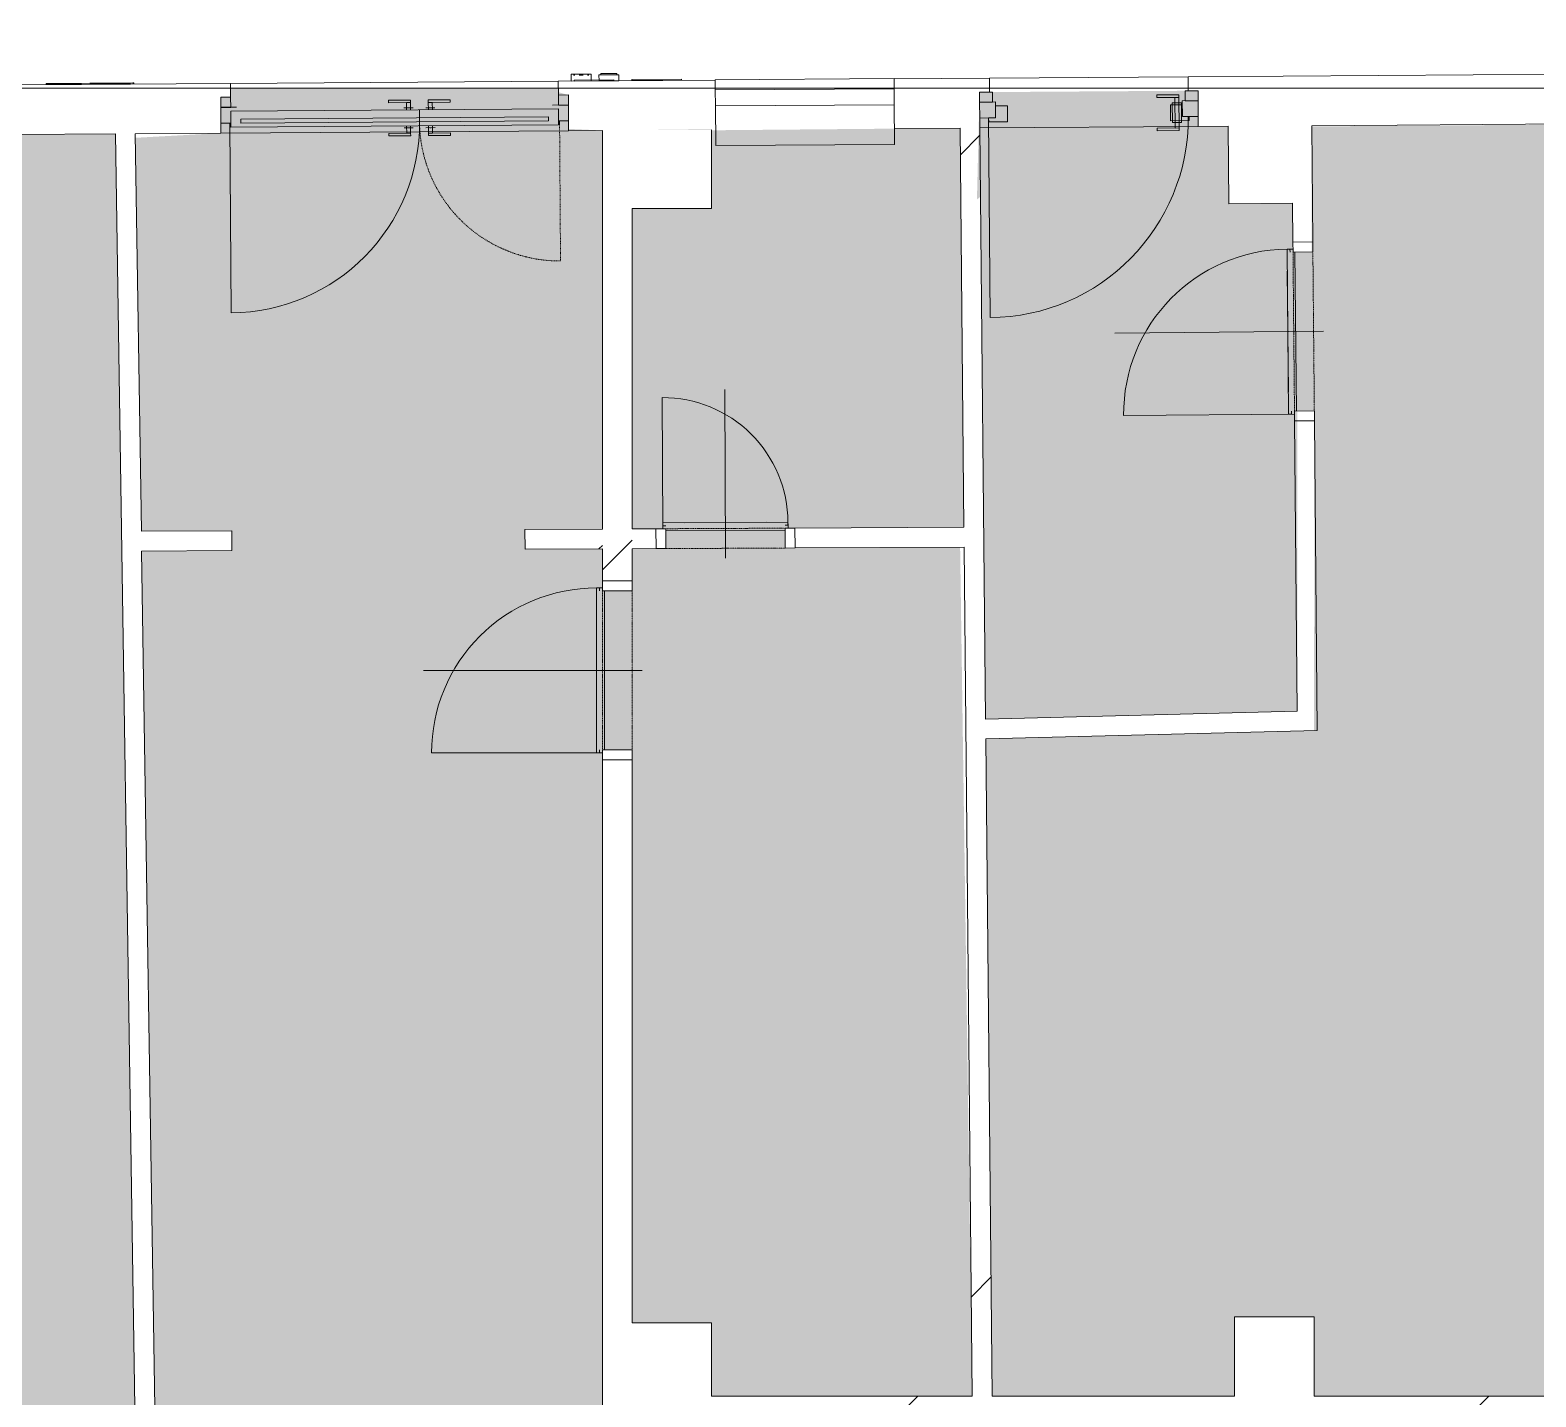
# Model space of a CAD drawing. Header units: millimetres. Extents: x -2346 to 220980, y -45352 to 20466.
# Drawn here: x 128408 to 135988, y -16959 to -10080 of the extents above; entities that cross this region are included whole.
import ezdxf

# ---------------------------------------------------------------- set-up
doc = ezdxf.new("R2010")
doc.units = ezdxf.units.MM
doc.linetypes.add('Čerchovaná se dvěma tečkami', pattern=[2.59, 1, -0.53, 0, -0.53, 0, -0.53])
doc.linetypes.add('Čárkovaná', pattern=[6.35, 3.175, -3.175])
for name, color, linetype, lineweight in [('A-DETL-GENF', 92, 'Continuous', 13), ('A-DETL-THIN', 151, 'Continuous', 13), ('A-DOOR', 31, 'Continuous', 13), ('A-DOOR-FRAM', 31, 'Continuous', 9), ('A-FLOR', 192, 'Continuous', 13), ('A-GENM', 13, 'Continuous', 13), ('A-GLAZ', 151, 'Continuous', 13), ('A-GLAZ-SILL', 1, 'Continuous', 9), ('A-WALL', 113, 'Continuous', 13), ('A-WALL-PATT', 111, 'Continuous', 9), ('S-COLS', 52, 'Continuous', 13)]:
    doc.layers.add(name, color=color, linetype=linetype, lineweight=lineweight)
pattern_1 = [(45, (92359, 0), (-7184.2, 7184.2), []), (45, (95233, -3e-12), (-7184.2, 7184.2), []), (45, (100980, -7e-12), (-4310.5, 10058), [4064, -2032, 67.06, -1964.94])]
pattern_2 = [(45.27, (92359, 0), (-7218, 7150.2), []), (45.27, (95233, 14), (-7218, 7150.2), []), (45.27, (100980, 41), (-4358, 10037.4), [4064, -2032, 67.1, -1964.9])]
pattern_3 = [(45, (92359, 0), (-7184.2, 7184.2), []), (45, (95233, 0), (-7184.2, 7184.2), []), (45, (100980, 0), (-4310.5, 10058), [4064, -2032, 67.1, -1964.9])]

# ---------------------------------------------------------------- blocks, each defined once
blk = doc.blocks.new('DVERE_1k_oblozka - DD03_01_800x1970_koupelna-1549493-Mapka _ závislý 9')
at = {"layer": 'A-DOOR', "lineweight": 9}
for p, q in [((-415, 72.1), (-415, 932.1)), ((0, -127.9), (0, 972.1)), ((415, 102.1), (-415, 102.1)), ((-415, 102.1), (-415, 87.1)), ((-415, 87.1), (-400, 87.1)), ((305, 102.1), (-305, 102.1)), ((400, 87.1), (415, 87.1)), ((415, 87.1), (415, 102.1)), ((415, 102.1), (415, 72.1)), ((-400, 72.1), (-450, 72.1)), ((-450, 72.1), (-450, -77.9)), ((-400, -77.9), (-400, 72.1)), ((-400, 62.1), (400, 62.1)), ((450, 72.1), (400, 72.1)), ((400, 72.1), (400, -77.9)), ((450, -77.9), (450, 72.1)), ((-450, -77.9), (-400, -77.9)), ((400, -77.9), (450, -77.9))]:
    blk.add_line(p, q, dxfattribs=at)
at = {"layer": 'A-DOOR', "linetype": 'Čerchovaná se dvěma tečkami', "lineweight": 9}
for p, q in [((-400, 72.1), (400, 72.1)), ((-400, -77.9), (400, -77.9))]:
    blk.add_line(p, q, dxfattribs=at)
at = {"layer": 'A-DOOR', "lineweight": 9}
blk.add_arc((-415, 102.1), 830, 360, 90, dxfattribs=at)
at = {"layer": 'A-DOOR-FRAM'}
for p, q in [((-400, 72.1), (-450, 72.1)), ((-400, -77.9), (-400, 72.1)), ((400, 72.1), (400, -77.9)), ((400, 72.1), (450, 72.1)), ((-450, -77.9), (-400, -77.9)), ((450, -77.9), (400, -77.9))]:
    blk.add_line(p, q, dxfattribs=at)
blk = doc.blocks.new('OKNO_1k_nadsvetlik - OKNO_1k_nadsvetlik_900 x 1500-1969459-Mapka _ závislý 9')
at = {"layer": 'A-GLAZ', "lineweight": 9}
for p, q in [((-450, 126), (450, 126)), ((-450, 75), (-450, 126)), ((450, 126), (450, 75)), ((450, 75), (-450, 75)), ((-450, 75), (450, 75)), ((-450, -5), (-450, 75)), ((450, 75), (450, -5)), ((450, -5), (-450, -5))]:
    blk.add_line(p, q, dxfattribs=at)
blk = doc.blocks.new('parapet s nosem_vnitní - parapet s nosem_vnitní-V91-Mapka _ závislý 9')
at = {"layer": 'A-GENM', "lineweight": 9}
for p, q in [((-450, -190), (-450, 0)), ((450, 0), (450, -190)), ((-450, -190), (-450, -200)), ((-450, -200), (450, -200)), ((-450, -200), (450, -200)), ((450, -200), (450, -190))]:
    blk.add_line(p, q, dxfattribs=at)
blk = doc.blocks.new('DVERE_1k_oblozka - DD03_01_600x1970_koupelna-1549500-Mapka _ závislý 9')
at = {"layer": 'A-DOOR', "lineweight": 9}
for p, q in [((-315, 47.1), (-315, 707.1)), ((0, -102.9), (0, 747.1)), ((315, 77.1), (-315, 77.1)), ((-315, 77.1), (-315, 62.1)), ((205, 77.1), (-205, 77.1)), ((315, 62.1), (315, 77.1)), ((315, 77.1), (315, 47.1)), ((-300, 47.1), (-350, 47.1)), ((-350, 47.1), (-350, -52.9)), ((-315, 62.1), (-300, 62.1)), ((-300, -52.9), (-300, 47.1)), ((-300, 37.1), (300, 37.1)), ((300, 62.1), (315, 62.1)), ((350, 47.1), (300, 47.1)), ((300, 47.1), (300, -52.9)), ((350, -52.9), (350, 47.1)), ((-350, -52.9), (-300, -52.9)), ((300, -52.9), (350, -52.9))]:
    blk.add_line(p, q, dxfattribs=at)
at = {"layer": 'A-DOOR', "linetype": 'Čerchovaná se dvěma tečkami', "lineweight": 9}
for p, q in [((-300, 47.1), (300, 47.1)), ((-300, -52.9), (300, -52.9))]:
    blk.add_line(p, q, dxfattribs=at)
at = {"layer": 'A-DOOR', "lineweight": 9}
blk.add_arc((-315, 77.1), 630, 360, 90, dxfattribs=at)
at = {"layer": 'A-DOOR-FRAM'}
for p, q in [((-300, 47.1), (-350, 47.1)), ((-300, -52.9), (-300, 47.1)), ((300, 47.1), (300, -52.9)), ((300, 47.1), (350, 47.1)), ((-350, -52.9), (-300, -52.9)), ((350, -52.9), (300, -52.9))]:
    blk.add_line(p, q, dxfattribs=at)
blk = doc.blocks.new('OKNO_dvere vchod_2kvstuphlav - ON09_21_vstupni dvere obj_1750_2400_OO_Al-2030626-Mapka _ závislý 9')
at = {"layer": 'A-GLAZ', "lineweight": 9}
for p, q in [((-990.3, 55), (-1040.3, 55)), ((-1040.3, 55), (-1040.3, 4)), ((-960.3, 5), (-1040.3, 5)), ((-1040.3, 5), (-1040.3, -75)), ((-1040.3, 4), (-990.3, 4)), ((-990.3, 4), (-990.3, 55)), ((-195.3, 35), (-85.3, 35)), ((-85.3, 35), (-195.3, 35)), ((-195.3, 22), (-195.3, 35)), ((-195.3, 35), (-195.3, 22)), ((-195.3, 22), (-85.3, 22)), ((-85.3, 22), (-195.3, 22)), ((-105.3, 22), (-105.3, -15)), ((-85.3, 22), (-105.3, 22)), ((-85.3, 22), (-105.3, 22)), ((-85.3, 35), (-85.3, 22)), ((-85.3, 35), (-85.3, 22)), ((-85.3, -15), (-85.3, 22)), ((114.7, 35), (4.7, 35)), ((4.7, 35), (114.7, 35)), ((4.7, 22), (4.7, 35)), ((4.7, 22), (4.7, 35)), ((114.7, 22), (4.7, 22)), ((4.7, 22), (114.7, 22)), ((4.7, 22), (4.7, -15)), ((24.7, 22), (4.7, 22)), ((24.7, 22), (4.7, 22)), ((24.7, -15), (24.7, 22)), ((114.7, 35), (114.7, 22)), ((114.7, 22), (114.7, 35)), ((709.7, 5), (629.7, 5)), ((709.7, 55), (659.7, 55)), ((659.7, 55), (659.7, 4)), ((659.7, 4), (709.7, 4)), ((709.7, 4), (709.7, 55)), ((709.7, -75), (709.7, 5)), ((-1040.3, -75), (-990.3, -75)), ((-995.3, -75), (-995.3, -95)), ((-995.3, -75), (-995.3, -1030)), ((-990.3, -95), (-990.3, -15)), ((659.7, -15), (-990.3, -15)), ((-940.3, -55), (-940.3, -75)), ((609.7, -55), (-940.3, -55)), ((-940.3, -75), (609.7, -75)), ((-72.3, -5), (-118.3, -5)), ((-72.3, -5), (-118.3, -5)), ((-72.3, -5), (-118.3, -5)), ((-72.3, -5), (-118.3, -5)), ((-99.3, -5), (-91.3, -5)), ((-99.3, -5), (-91.3, -5)), ((-40.3, -95), (-40.3, -15)), ((37.7, -5), (-8.3, -5)), ((37.7, -5), (-8.3, -5)), ((37.7, -5), (-8.3, -5)), ((37.7, -5), (-8.3, -5)), ((10.7, -5), (18.7, -5)), ((10.7, -5), (18.7, -5)), ((609.7, -75), (609.7, -55)), ((659.7, -95), (659.7, -15)), ((659.7, -75), (709.7, -75)), ((664.7, -95), (664.7, -75)), ((-990.3, -95), (659.7, -95)), ((-195.3, -132), (-85.3, -132)), ((-85.3, -132), (-195.3, -132)), ((-195.3, -132), (-195.3, -145)), ((-195.3, -145), (-195.3, -132)), ((-195.3, -145), (-85.3, -145)), ((-85.3, -145), (-195.3, -145)), ((-118.3, -105), (-72.3, -105)), ((-118.3, -105), (-72.3, -105)), ((-118.3, -105), (-72.3, -105)), ((-118.3, -105), (-72.3, -105)), ((-105.3, -95), (-105.3, -132)), ((-105.3, -132), (-85.3, -132)), ((-105.3, -132), (-85.3, -132)), ((-91.3, -105), (-99.3, -105)), ((-91.3, -105), (-99.3, -105)), ((-85.3, -132), (-85.3, -95)), ((-85.3, -132), (-85.3, -145)), ((-85.3, -132), (-85.3, -145)), ((-8.3, -105), (37.7, -105)), ((-8.3, -105), (37.7, -105)), ((-8.3, -105), (37.7, -105)), ((-8.3, -105), (37.7, -105)), ((4.7, -95), (4.7, -132)), ((114.7, -132), (4.7, -132)), ((4.7, -132), (114.7, -132)), ((4.7, -145), (4.7, -132)), ((4.7, -145), (4.7, -132)), ((4.7, -132), (24.7, -132)), ((4.7, -132), (24.7, -132)), ((114.7, -145), (4.7, -145)), ((4.7, -145), (114.7, -145)), ((18.7, -105), (10.7, -105)), ((18.7, -105), (10.7, -105)), ((24.7, -132), (24.7, -95)), ((114.7, -145), (114.7, -132)), ((114.7, -132), (114.7, -145))]:
    blk.add_line(p, q, dxfattribs=at)
at = {"layer": 'A-GLAZ', "linetype": 'Čárkovaná', "lineweight": 9}
blk.add_line((664.7, -75), (664.7, -780), dxfattribs=at)
at = {"layer": 'A-GLAZ', "lineweight": 9}
blk.add_arc((-995.3, -75), 955, 270, 360, dxfattribs=at)
at = {"layer": 'A-GLAZ', "linetype": 'Čárkovaná', "lineweight": 9}
blk.add_arc((664.7, -75), 705, 180, 270, dxfattribs=at)
at = {"layer": 'A-GLAZ-SILL'}
blk.add_line((-1040.3, -125), (709.7, -125), dxfattribs=at)
blk = doc.blocks.new('OKNO_dvere vchod_1k_nadsvetlik - vstupni dvere 1100_2435 2 2-1390910-Mapka _ závislý 9')
at = {"layer": 'A-GLAZ', "lineweight": 9}
for p, q in [((-975.3, 55), (-1040.3, 55)), ((-1040.3, 55), (-1040.3, 4)), ((-1040.3, 5), (-1040.3, -75)), ((-960.3, 5), (-1040.3, 5)), ((-1040.3, 4), (-975.3, 4)), ((-975.3, 4), (-975.3, 55)), ((-960.3, -75), (-960.3, 5)), ((-147.3, 35), (-37.3, 35)), ((-37.3, 35), (-147.3, 35)), ((-147.3, 22), (-147.3, 35)), ((-147.3, 35), (-147.3, 22)), ((-147.3, 22), (-37.3, 22)), ((-37.3, 22), (-147.3, 22)), ((-57.3, 22), (-57.3, -132)), ((-37.3, 22), (-57.3, 22)), ((-37.3, 22), (-57.3, 22)), ((-37.3, 35), (-37.3, 22)), ((-37.3, 35), (-37.3, 22)), ((-37.3, -132), (-37.3, 22)), ((59.7, 5), (-20.3, 5)), ((-20.3, 5), (-20.3, -75)), ((59.7, 55), (-5.3, 55)), ((-5.3, 55), (-5.3, 4)), ((-5.3, 4), (59.7, 4)), ((59.7, 4), (59.7, 55)), ((59.7, -75), (59.7, 5)), ((-1040.3, -75), (-960.3, -75)), ((-995.3, -75), (-995.3, -1080)), ((-960.4, -75), (-995.3, -75)), ((-995.3, -75), (-995.3, -95)), ((-960.3, -15), (-960.4, -75)), ((-900.3, -15), (-960.3, -15)), ((-900.3, -95), (-900.3, -15)), ((-20.3, -15), (-80.3, -15)), ((-80.3, -15), (-80.3, -95)), ((-70.3, -5), (-70.3, -105)), ((-24.3, -5), (-70.3, -5)), ((-24.3, -5), (-70.3, -5)), ((-24.3, -5), (-70.3, -5)), ((-24.3, -5), (-70.3, -5)), ((-51.3, -5), (-43.3, -5)), ((-51.3, -5), (-43.3, -5)), ((-24.3, -105), (-24.3, -5)), ((-20.3, -75), (-20.3, -15)), ((14.7, -75), (-20.3, -75)), ((-20.3, -75), (59.7, -75)), ((14.7, -95), (14.7, -75)), ((-995.3, -95), (-900.3, -95)), ((-147.3, -132), (-37.3, -132)), ((-37.3, -132), (-147.3, -132)), ((-147.3, -132), (-147.3, -145)), ((-147.3, -145), (-147.3, -132)), ((-147.3, -145), (-37.3, -145)), ((-37.3, -145), (-147.3, -145)), ((-80.3, -95), (14.7, -95)), ((-70.3, -105), (-24.3, -105)), ((-70.3, -105), (-24.3, -105)), ((-70.3, -105), (-24.3, -105)), ((-70.3, -105), (-24.3, -105)), ((-57.3, -132), (-37.3, -132)), ((-57.3, -132), (-37.3, -132)), ((-43.3, -105), (-51.3, -105)), ((-43.3, -105), (-51.3, -105)), ((-37.3, -132), (-37.3, -145)), ((-37.3, -132), (-37.3, -145)), ((-24.3, -105), (-24.3, -76.3))]:
    blk.add_line(p, q, dxfattribs=at)
blk.add_arc((-995.3, -75), 1005, 270, 0, dxfattribs=at)
at = {"layer": 'A-GLAZ-SILL'}
blk.add_line((-1040.3, -125), (59.7, -125), dxfattribs=at)
blk = doc.blocks.new('Číslo popisné - ČP 4-1807394-Mapka _ závislý 9')
at = {"layer": 'A-GENM', "color": 61, "lineweight": 9}
for p, q in [((225, -125), (25, -125)), ((25, -125), (225, -125)), ((25, -125), (25, -130)), ((25, -125), (25, -130)), ((225, -130), (25, -130)), ((25, -130), (225, -130)), ((225, -130), (225, -125)), ((225, -125), (225, -130))]:
    blk.add_line(p, q, dxfattribs=at)
blk = doc.blocks.new('Číslo popisné 2 - ČP 1324-1807511-Mapka _ závislý 9')
at = {"layer": 'A-GENM', "color": 61, "lineweight": 9}
for p, q in [((275, -125), (25, -125)), ((25, -125), (275, -125)), ((25, -125), (25, -130)), ((25, -125), (25, -130)), ((275, -130), (25, -130)), ((25, -130), (275, -130)), ((275, -130), (275, -125)), ((275, -125), (275, -130))]:
    blk.add_line(p, q, dxfattribs=at)
blk = doc.blocks.new('Vypínač_venkovní - Typ 1-1807905-Mapka _ závislý 9')
at = {"layer": 'A-GENM', "color": 61, "lineweight": 9}
for p, q in [((25, 155), (125, 155)), ((125, 155), (25, 155)), ((25, 155), (25, 125)), ((25, 125), (25, 155)), ((35, 162), (35, 155)), ((35, 162), (35, 155)), ((115, 162), (35, 162)), ((35, 155), (115, 155)), ((115, 155), (35, 155)), ((115, 155), (115, 162)), ((115, 155), (115, 162)), ((125, 125), (125, 155)), ((125, 125), (125, 155)), ((25, 125), (125, 125)), ((125, 125), (25, 125))]:
    blk.add_line(p, q, dxfattribs=at)
blk = doc.blocks.new('Venkovní_zámek - Typ 1-1807838-Mapka _ závislý 9')
at = {"layer": 'A-GENM', "color": 61, "lineweight": 9}
for p, q in [((25, 159), (125, 159)), ((125, 159), (25, 159)), ((25, 159), (25, 125)), ((25, 125), (25, 159)), ((37, 159), (43, 159)), ((37, 159), (43, 159)), ((43, 154), (37, 154)), ((43, 154), (37, 154)), ((65, 159), (85, 159)), ((85, 154), (65, 154)), ((70, 159), (80, 159)), ((70, 159), (70, 154)), ((80, 154), (70, 154)), ((80, 154), (80, 159)), ((107, 159), (113, 159)), ((107, 159), (113, 159)), ((113, 154), (107, 154)), ((113, 154), (107, 154)), ((125, 125), (125, 159)), ((125, 125), (125, 159)), ((25, 125), (125, 125)), ((125, 125), (25, 125))]:
    blk.add_line(p, q, dxfattribs=at)
blk = doc.blocks.new('Úřad_městské_části_Praha_11 - Typ 1-1807749-Mapka _ závislý 9')
at = {"layer": 'A-GENM', "color": 61, "lineweight": 9}
for p, q in [((-95, 130), (-95, 125)), ((345, 125), (345, 130))]:
    blk.add_line(p, q, dxfattribs=at)
at = {"layer": 'A-GENM', "color": 61, "lineweight": 9, "flags": 128}
for points in [[(125, 130), (82.1, 130), (40.8, 130), (2.8, 130), (-30.6, 130), (-57.9, 130), (-78.3, 130), (-90.8, 130), (-95, 130), (-90.8, 130), (-78.3, 130), (-57.9, 130), (-30.6, 130), (2.8, 130), (40.8, 130), (82.1, 130), (125, 130)], [(125, 125), (82.1, 125), (40.8, 125), (2.8, 125), (-30.6, 125), (-57.9, 125), (-78.3, 125), (-90.8, 125), (-95, 125), (-90.8, 125), (-78.3, 125), (-57.9, 125), (-30.6, 125), (2.8, 125), (40.8, 125), (82.1, 125), (125, 125)], [(125, 130), (167.9, 130), (209.2, 130), (247.2, 130), (280.6, 130), (307.9, 130), (328.3, 130), (340.8, 130), (345, 130), (340.8, 130), (328.3, 130), (307.9, 130), (280.6, 130), (247.2, 130), (209.2, 130), (167.9, 130), (125, 130)], [(125, 125), (167.9, 125), (209.2, 125), (247.2, 125), (280.6, 125), (307.9, 125), (328.3, 125), (340.8, 125), (345, 125), (340.8, 125), (328.3, 125), (307.9, 125), (280.6, 125), (247.2, 125), (209.2, 125), (167.9, 125), (125, 125)]]:
    blk.add_lwpolyline(points, dxfattribs=at)
blk = doc.blocks.new('DVERE_1k_oblozka - DD03_01_800x1970_koupelna-V186-Mapka _ závislý 9')
at = {"layer": 'A-DOOR', "lineweight": 9}
for p, q in [((0, -102.9), (0, 947.1)), ((-415, 47.1), (-415, 907.1)), ((415, 77.1), (-415, 77.1)), ((-415, 77.1), (-415, 62.1)), ((305, 77.1), (-305, 77.1)), ((415, 62.1), (415, 77.1)), ((415, 77.1), (415, 62.1)), ((415, 77.1), (415, 47.1)), ((-400, 47.1), (-450, 47.1)), ((-450, 47.1), (-450, -52.9)), ((-415, 62.1), (-400, 62.1)), ((-400, 62.1), (-415, 62.1)), ((-400, -52.9), (-400, 47.1)), ((-400, 37.1), (400, 37.1)), ((400, 62.1), (415, 62.1)), ((450, 47.1), (400, 47.1)), ((400, 47.1), (400, -52.9)), ((450, -52.9), (450, 47.1)), ((-450, -52.9), (-400, -52.9)), ((400, -52.9), (450, -52.9))]:
    blk.add_line(p, q, dxfattribs=at)
at = {"layer": 'A-DOOR', "linetype": 'Čerchovaná se dvěma tečkami', "lineweight": 9}
for p, q in [((-400, 47.1), (400, 47.1)), ((-400, -52.9), (400, -52.9))]:
    blk.add_line(p, q, dxfattribs=at)
at = {"layer": 'A-DOOR', "lineweight": 9}
blk.add_arc((-415, 77.1), 830, 360, 90, dxfattribs=at)
at = {"layer": 'A-DOOR-FRAM'}
for p, q in [((-400, 47.1), (-450, 47.1)), ((-400, -52.9), (-400, 47.1)), ((400, 47.1), (400, -52.9)), ((400, 47.1), (450, 47.1)), ((-450, -52.9), (-400, -52.9)), ((450, -52.9), (400, -52.9))]:
    blk.add_line(p, q, dxfattribs=at)

msp = doc.modelspace()

# ---------------------------------------------------------------- hatches: boundary and pattern name
at = {"layer": 'A-DETL-GENF', "lineweight": 9}
h = msp.add_hatch(color=1, dxfattribs=at)
h.paths.add_polyline_path([(91073.8, -28962.3), (91073.8, -27933.8), (90903.8, -27933.8), (90903.8, -28962.3)])
h.paths.add_polyline_path([(107690.4, -28962.3), (109118.5, -28962.3), (109118.5, -27933.8), (103728.8, -27933.8), (103728.8, -28962.3)])
h.paths.add_polyline_path([(91323.8, -28962.3), (103428.8, -28962.3), (103428.8, -27933.8), (97168.8, -27933.8), (97168.8, -27115.5), (97308.8, -27115.5), (97308.8, -26157.5), (91153.8, -26157.5), (91153.8, -27300), (91608.8, -27300), (91608.8, -27933.8), (91323.8, -27933.8), (91323.8, -28937.8)])
h.paths.add_polyline_path([(137401.3, -17205.8), (137401.3, -17200.8), (137101.3, -17205.8)])
h.paths.add_polyline_path([(134713.3, -17205.8), (134713.3, -17520.8), (134393.3, -17520.8), (134393.3, -17205.8)])
h.paths.add_polyline_path([(131838.7, -10581.5), (131838.7, -10577.1), (131438.7, -10577.1)])
h.paths.add_polyline_path([(117960.9, -28812.5), (118405.7, -28812.5), (118405.7, -22812.5), (116705.7, -22812.5), (116705.7, -22712.5), (119525.7, -22712.5), (119525.7, -22812.5), (118505.7, -22812.5), (118505.7, -28812.5), (121208, -28812.5), (121208, -28417.5), (121608, -28417.5), (121608, -28812.5), (124102.5, -28812.5), (124123.2, -24292.5), (124202.5, -24292.5), (124202.5, -28812.5), (127202.5, -28812.5), (127202.5, -28277.5), (127302.5, -28277.5), (127302.5, -27406.7), (127177.5, -27406.7), (127177.5, -22812.5), (125122.5, -22812.5), (125122.5, -22712.5), (126150, -22712.5), (126150, -22544.8), (126375, -22544.8), (126375, -22712.5), (127177.5, -22712.5), (127177.5, -22382.3), (127831.8, -22382.3), (127831.8, -22532.3), (127302.5, -22532.3), (127302.5, -27156.7), (130487.5, -27156.7), (130487.5, -22532.3), (128631.8, -22532.3), (128631.8, -22382.3), (129051.8, -22382.3), (129051.8, -20532.3), (128607.8, -20532.3), (128607.8, -20432.3), (133622.8, -20432.3), (133622.8, -19232.3), (133262.8, -19232.3), (133262.8, -19132.3), (133872.8, -19132.3), (133872.8, -19579.6), (136012.8, -19579.6), (136012.8, -19829.6), (136812.8, -19829.6), (136812.8, -19579.6), (138952.8, -19579.6), (138952.8, -19829.6), (139852.8, -19829.6), (139852.8, -19579.6), (141096.3, -19579.6), (141096.3, -17452.4), (140718, -17455.7), (140715.8, -17205.8), (140148.8, -17205.8), (140148.8, -17500.8), (139848.8, -17500.8), (139848.8, -17205.8), (137401.3, -17205.8), (137401.3, -17500.8), (137101.3, -17500.8), (137101.3, -17205.8), (133827.8, -17205.8), (133827.8, -17957.1), (131996.6, -17957.1), (131996.6, -17269.7), (130858.7, -17269.7), (130858.7, -17944.7), (130758.7, -17944.7), (130758.7, -17169.7), (131288.7, -17169.7), (131288.7, -13702.1), (131438.7, -13702.1), (131438.7, -16585.8), (131838.7, -16585.8), (131838.7, -16955.8), (133150.9, -16955.8), (133089.5, -12682.4), (132208.7, -12686.3), (132208.3, -12586.6), (133108.8, -12582.3), (133089.5, -10573), (131838.7, -10584.2), (131838.7, -10977.1), (131438.7, -10977.1), (131438.7, -12590.2), (131608.3, -12590.9), (131608.3, -12689.4), (131438.7, -12690.9), (131438.7, -12902.1), (131288.7, -12902.1), (131288.7, -12690.9), (130899.5, -12690.9), (130899.1, -12592.8), (131288.7, -12590.2), (131288.7, -10585.2), (131118.5, -10577.1), (131117.4, -10406.4), (131067.3, -10392.4), (131066.9, -10372.1), (129417.1, -10372.1), (129416.9, -10417.9), (129367.4, -10418.2), (129368.6, -10598.2), (128937.8, -10622.1), (128969.6, -12601.9), (129423.1, -12599.7), (129423.6, -12699.7), (128969.6, -12701.9), (129039.5, -17272.1), (127574.4, -17272.1), (127574.4, -17972.1), (127164.4, -17972.1), (127164.4, -17272.1), (127074.4, -17272.1), (127074.4, -17172.1), (128938, -17172.1), (128837.5, -10601.8), (125846.3, -10622.1), (125846.3, -11022.1), (125446.3, -11022.1), (125446.3, -16631.1), (125866.3, -16631.1), (125866.3, -17172.1), (126274.4, -17172.1), (126274.4, -17272.1), (126194.4, -17272.1), (126194.4, -20886.6), (124313.8, -20879.4), (124314.4, -20729.2), (126094.4, -20729.4), (126094.4, -17272.1), (125446.3, -17272.1), (125446.3, -17584.7), (121629.4, -17584.7), (121629.4, -20718.5), (123414.4, -20725.4), (123413.8, -20875.6), (120422.9, -20863.7), (120423.5, -20713.7), (121529.4, -20713.9), (121529.4, -17584.7), (118305.3, -17584.7), (118305.3, -20705.3), (119523.5, -20710.1), (119522.9, -20860.1), (118005.3, -20854.1), (118005.3, -20036.3), (117372.8, -20036.3), (117372.8, -20245.5), (117092.7, -20235.7), (117096.2, -20135.8), (117272.8, -20135.8), (117272.8, -19936.3), (118205.3, -19936.3), (118205.3, -17584.7), (115669.5, -17584.7), (115669.5, -18746.3), (116151.7, -18746.3), (116115.9, -20101.5), (116296.6, -20107.8), (116293.2, -20207.8), (115616.7, -20184.2), (115652.1, -18846.3), (115385.3, -18846.3), (115385.3, -18746.3), (115569.5, -18746.3), (115569.5, -16829.6), (113859.5, -16829.6), (113859.5, -18186.3), (114490.7, -18186.3), (114490.7, -18746.3), (114785.3, -18746.3), (114785.3, -18846.3), (114490.7, -18846.3), (114490.7, -19546.3), (111888.6, -19546.3), (111888.6, -15711.9), (111988.6, -15711.9), (111988.6, -16229.6), (113018.6, -16229.6), (113018.6, -15869.6), (113118.6, -15869.6), (113118.6, -16679.6), (115159.5, -16679.6), (115159.5, -15947.1), (114216.1, -15947.1), (114216.1, -15711.9), (114316.1, -15711.9), (114316.1, -15847.1), (115259.5, -15865.4), (115259.5, -16679.6), (115569.5, -16679.6), (115569.5, -15010.1), (114316.1, -15010.1), (114316.1, -15111.9), (114216.1, -15111.9), (114216.1, -15010.1), (111988.6, -15010.1), (111988.6, -15111.9), (111888.6, -15111.9), (111888.6, -14801.9), (111988.6, -14801.9), (111988.6, -14910.1), (114216.1, -14910.1), (114216.1, -14700.1), (114316.1, -14700.1), (114316.1, -14910.1), (115569.5, -14910.1), (115569.5, -13920.1), (114316.1, -13920.1), (114316.1, -14100.1), (114216.1, -14100.1), (114216.1, -13920.1), (111988.6, -13920.1), (111988.6, -14201.9), (111888.6, -14201.9), (111888.6, -11677.5), (110551.7, -11677.5), (110551.7, -18362.5), (110601.7, -18362.5), (110601.7, -19013.3), (110216.4, -19013.3), (110216.4, -18913.3), (110451.7, -18913.3), (110451.7, -18362.5), (110401.7, -18343.3), (110396.5, -16403.3), (109521.3, -16403.3), (109521.3, -16443.3), (109186.7, -16443.3), (109186.7, -18243.3), (109266.7, -18243.3), (109266.7, -18913.3), (109416.4, -18913.3), (109416.4, -19013.3), (108394.5, -19013.3), (108394.5, -18913.3), (109166.7, -18913.3), (109166.7, -18343.3), (109086.7, -18343.3), (109086.7, -16443.3), (106344.5, -16443.3), (106344.5, -18913.3), (107694.5, -18913.3), (107690.4, -19013.3), (106344.5, -19013.3), (106344.5, -19651.8), (105195, -19656.1), (105195, -19506.1), (105894.5, -19503.5), (105894.5, -19143.3), (106194.5, -19143.3), (106194.5, -16443.3), (103591.3, -16443.3), (103582.2, -16843.3), (103191.3, -16843.3), (103191.3, -16443.3), (101828.6, -16443.3), (101828.6, -19518.9), (104394.4, -19509.3), (104394.4, -19659.2), (100979.2, -19671.9), (100978.6, -19522.1), (101728.6, -19518.9), (101728.6, -16443.3), (97616.3, -16443.3), (97616.3, -19534.9), (100178.6, -19525.3), (100179.2, -19675.1), (97516.3, -19685.2), (97516.3, -16843.3), (97181.3, -16843.3), (97181.3, -16143.3), (98452, -16140.2), (98452, -15478.3), (98792, -15478.3), (98792, -9996.2), (98382, -9996.2), (98382, -9446.2), (98792, -9446.2), (98792, -6966.2), (98362, -6966.2), (98362, -6451.2), (98792, -6451.2), (98792, -3625), (98102, -3625), (98102, -3525), (98792, -3525), (98792, -886.8), (98259.2, -886.8), (98259.2, -431.8), (92807, -431.8), (92807, -871.8), (92372, -890.9), (92372, -6443.2), (92792, -6443.2), (92792, -6963.2), (92372, -6963.2), (92372, -9240.2), (96965.4, -9183.6), (96965.4, -5995), (97054.8, -5994.7), (97069, -10326.7), (96969.2, -10327.1), (96965.4, -9283.6), (92807, -9340.2), (92807, -9908.2), (92372, -9908.2), (92372, -14261), (96982, -14199.3), (96972, -11127.1), (97071.8, -11126.7), (97082, -14299.3), (95675, -14319.1), (95675, -14534.9), (95575, -14534.9), (95575, -14319.1), (92017, -14376.8), (92017, -15446.9), (92041, -15451.8), (92042, -15451.8), (92827, -15451.8), (92827, -16130), (95120.1, -16130), (95120.1, -15402.4), (95675, -15402.4), (95665.1, -20050), (95515.1, -20050), (95515.1, -16430), (91568.8, -16430), (91568.8, -16830), (91153.8, -16830), (91153.8, -21265), (95515.1, -21265), (95515.1, -20850), (95665.1, -20850), (95665.1, -21265), (96008.8, -21265), (96008.8, -21415), (94358.2, -21415), (94358.2, -21575), (94258.2, -21575), (94258.2, -21415), (91568.8, -21415), (91568.8, -21665), (91153.8, -21665), (91173.4, -25857.5), (94258.2, -25857.5), (94258.2, -22375), (94358.2, -22375), (94358.2, -25857.5), (97508.8, -25857.5), (97508.8, -21415), (96808.8, -21415), (96808.8, -21265), (97608.8, -21265), (97608.8, -21571.7), (99030.2, -21563.2), (99030.8, -21662.9), (97608.8, -21671.7), (97608.8, -27683.8), (100608.8, -27683.8), (100608.8, -21653.1), (99830.8, -21653.1), (99830.2, -21557.9), (102110.2, -21543.7), (102110.2, -21643.7), (100708.8, -21653.1), (100708.8, -27683.8), (103508.8, -27683.8), (103508.8, -24224.3), (103608.8, -24224.3), (103608.8, -27683.8), (106408.8, -27683.8), (106408.8, -21617), (103608.8, -21635.1), (103608.8, -23424.3), (103508.8, -23424.3), (103508.8, -21635.1), (102910.7, -21634.4), (102910.8, -21538.8), (103227, -21533.7), (103227, -21212), (103727, -21212), (103727, -21533.7), (109168.5, -21499.9), (109168.5, -20299.4), (109268.5, -20299.4), (109268.5, -22382.5), (115311.7, -22382.5), (115311.7, -21322.5), (115231.7, -21322.5), (115231.7, -21222.5), (115661.7, -21222.5), (115661.7, -22712.5), (115905.7, -22712.5), (115905.7, -22812.5), (115311.7, -22812.5), (115311.7, -28812.5), (116862.7, -28812.5)])
h.paths.add_polyline_path([(107690.4, -27683.8), (109205.7, -27683.8), (109205.7, -27206.6), (109605.7, -27206.6), (109605.7, -24439.4), (109168.5, -24439.4), (109168.5, -21599.9), (106508.8, -21617), (106508.8, -27683.8)])
h.paths.add_polyline_path([(130612.5, -27156.7), (133622.8, -27156.7), (133622.8, -22765.8), (133207.8, -22765.8), (133207.8, -22365.8), (133622.8, -22365.8), (133622.8, -20532.3), (129151.8, -20532.3), (129151.8, -22382.3), (130612.5, -22382.3), (130612.5, -26084.6)])
h.paths.add_polyline_path([(110395.7, -25319.4), (111295.7, -25319.4), (111295.7, -25069.4), (113485.7, -25069.4), (113485.7, -25319.4), (114370.7, -25319.4), (114385.7, -25069.4), (114961.7, -25069.4), (114961.7, -22712.5), (115311.7, -22712.5), (115311.7, -22482.5), (109268.5, -22482.5), (109268.5, -24339.4), (109855.7, -24339.4), (109855.7, -25069.4), (110395.7, -25069.4)])
h.paths.add_polyline_path([(124102.5, -23492.5), (124102.5, -22812.5), (122902.5, -22812.5), (122902.5, -23462.5), (122802.5, -23462.5), (122802.5, -22812.5), (122752.5, -22812.5), (122752.5, -22712.5), (124322.5, -22712.5), (124322.5, -22812.5), (124202.5, -22812.5), (124202.5, -23492.5), (124123.2, -23492.5)])
h.paths.add_polyline_path([(121902.5, -22812.5), (120325.7, -22812.5), (120325.7, -22712.5), (121138.2, -22712.5), (121138.2, -22362.5), (121638.2, -22362.5), (121638.2, -22712.5), (121952.5, -22712.5), (121952.5, -22812.5)])
h.paths.add_polyline_path([(111798.6, -21322.5), (110346.7, -21322.5), (110346.7, -21222.5), (114631.7, -21222.5), (114631.7, -21322.5), (112923.6, -21322.5)])
h.paths.add_polyline_path([(116015.9, -20098), (116049, -18846.3), (115752.1, -18846.3), (115719.3, -20087.7), (115906.8, -20094.2)])
h.paths.add_polyline_path([(113190.7, -19446.3), (114390.7, -19446.3), (114390.7, -18286.3), (113190.7, -18286.3), (113190.7, -18686.3), (113090.7, -18686.3), (113090.7, -18286.3), (111988.6, -18286.3), (111988.6, -19446.3), (113090.7, -19446.3), (113090.7, -19286.3), (113190.7, -19286.3), (113190.7, -19336.3)])
h.paths.add_polyline_path([(131795.4, -19232.3), (128967.8, -19232.3), (128967.8, -19132.3), (132462.8, -19132.3), (132462.8, -19232.3), (132096.6, -19232.3)])
h.paths.add_polyline_path([(113090.7, -18186.3), (113559.5, -18186.3), (113559.5, -16779.6), (113018.6, -16779.6), (113018.6, -16329.6), (111988.6, -16329.6), (111988.6, -18186.3)])
h.paths.add_polyline_path([(133622.8, -17857.1), (133727.8, -17857.1), (133727.8, -17205.8), (132096.6, -17205.8), (132096.6, -17857.1), (133250.9, -17857.1)])
h.paths.add_polyline_path([(115919.5, -17334.7), (115984.5, -17334.7), (115984.5, -4240.9), (115919.5, -4240.9), (115906.8, -11623.3), (115819.5, -11605.8), (115569.5, -11605.8), (115569.5, -11479.2), (113186.3, -11479.2), (113186.3, -11379.2), (115569.5, -11379.2), (115569.5, -10845.8), (115523.8, -10845.8), (115523.8, -10445.8), (115569.5, -10445.8), (115569.5, -4240.9), (109161.9, -4240.9), (109161.9, -16143.3), (109521.3, -16143.3), (109521.3, -16253.3), (110401.7, -16253.3), (110401.7, -11527.5), (111888.6, -11527.5), (111888.6, -11379.2), (112386.3, -11379.2), (112386.3, -11479.2), (111988.6, -11479.2), (111988.6, -13770.1), (115569.5, -13770.1), (115569.5, -12505.8), (115906.8, -12484), (115919.5, -12480.8), (115919.5, -17323.9)])
h.paths.add_polyline_path([(139848.8, -17205.8), (140155.5, -17200.8), (140148.8, -17200.8), (139848.8, -17200.8)])
h.paths.add_polyline_path([(134887.5, -16955.8), (140446.3, -16955.8), (140446.3, -16583.6), (140846.3, -16583.6), (140846.3, -10920.5), (140446.3, -10920.5), (140446.3, -10523.2), (134859.3, -10564.9), (134859.3, -11196.4), (134765.2, -11196.3), (134762.9, -10951.7), (134442, -10951.7), (134439.3, -10563.9), (134288.5, -10564.9), (134287.3, -10384.9), (133187.3, -10392.4), (133174.3, -10932.6), (133192.8, -10917.8), (133219.1, -13547.4), (134786.6, -13507.5), (134786.6, -11997.1), (134872.6, -11997.2), (134871.3, -13605.3), (133219.1, -13647.4), (133250.9, -16955.8), (134471.3, -16955.8), (134471.3, -16555.8), (134871.3, -16555.8), (134871.3, -16955.8)])
h.paths.add_polyline_path([(108811.9, -16143.3), (108811.9, -16140), (107690.4, -16143.3)])
h.paths.add_polyline_path([(95665.1, -15384.9), (95575, -15384.9), (95575.1, -15334.9), (95675, -15334.9), (95675, -15384.9)])
h.paths.add_polyline_path([(96952.2, -5195), (96946.7, -3525), (97302, -3525), (97302, -3625), (97047, -3625), (97047, -5194.7)])
at = {"layer": 'A-WALL-PATT'}
h = msp.add_hatch(dxfattribs=at)
h.set_pattern_fill('FP_74', color=256, angle=45, style=0, pattern_type=2)
h.set_pattern_definition([(45.388, (92359, 0), (-7232.7, 7135.4), []), (45.388, (95233, 19), (-7232.7, 7135.4), []), (45.388, (100980, 58), (-4378.6, 10028.5), [4064, -2032, 67.06, -1964.94])])
h.paths.add_polyline_path([(125846.3, -10622.1), (125926.2, -10601.8), (125924.6, -10371.6), (125446.3, -10374.8), (125446.3, -10622.1)])
h.paths.add_polyline_path([(126826.3, -10615.5), (127426.2, -10601.8), (127424.6, -10361.4), (126824.6, -10374.8), (126826.2, -10601.8)])
h.paths.add_polyline_path([(128326.2, -10605.3), (129368.6, -10598.2), (129368.6, -10418.2), (129417.4, -10417.9), (129416.9, -10347.9), (128324.7, -10374.8), (128326.2, -10601.8)])
h.paths.add_polyline_path([(131118.6, -10586.4), (131858.5, -10573), (131838.7, -10331.5), (131066.9, -10336.7), (131067.7, -10406.7), (131117.4, -10406.7), (131118.6, -10585.2)])
h.paths.add_polyline_path([(132758.6, -10575.3), (133188.6, -10572.4), (133188.6, -10392.3), (133237.3, -10391.9), (133236.9, -10322), (132756.9, -10325.3), (132758.6, -10574.1)])
h.paths.add_polyline_path([(134288.5, -10564.9), (141096.3, -10518.8), (141096.3, -10268.8), (134236.8, -10315.2), (134237.3, -10385.2), (134287.3, -10385.3), (134288.2, -10520.5)])
h = msp.add_hatch(dxfattribs=at)
h.set_pattern_fill('FP_79', color=256, angle=45, style=0, pattern_type=2)
h.set_pattern_definition([(45.876, (92359, 0), (-7293.2, 7073.5), []), (45.876, (95233, 44), (-7293.2, 7073.5), []), (45.876, (100979, 132), (-4463.8, 9990.8), [4064, -2032, 67.1, -1964.9])])
h.paths.add_polyline_path([(128939.5, -17272.1), (129039.5, -17272.1), (128937.5, -10601.2), (128837.5, -10601.8), (128938, -17172.1)])
h = msp.add_hatch(dxfattribs=at)
h.set_pattern_fill('FP_62', color=256, angle=45, style=0, pattern_type=2)
h.set_pattern_definition(pattern_1)
h.paths.add_polyline_path([(131438.7, -17169.7), (131438.7, -13752.1), (131288.7, -13752.1), (131288.7, -17169.7)])
h.paths.add_polyline_path([(131288.7, -12852.1), (131438.7, -12852.1), (131438.7, -10584.2), (131288.7, -10585.2), (131288.7, -12690.9)])
h = msp.add_hatch(dxfattribs=at)
h.set_pattern_fill('FP_85', color=256, angle=45, style=0, pattern_type=2)
h.set_pattern_definition([(45.552, (92359, 0), (-7253, 7114.7), []), (45.552, (95233, 28), (-7253, 7114.7), []), (45.552, (100980, 83), (-4407.2, 10016), [4064, -2032, 67.1, -1964.9])])
h.paths.add_polyline_path([(133219.1, -16955.8), (133250.9, -16955.8), (133188.6, -10594.7), (133109.8, -12682.3), (133150.9, -16955.8)])
h.paths.add_polyline_path([(133108.8, -12582.3), (133188.6, -10572.4), (133089.5, -10573), (133107.6, -12459)])
h = msp.add_hatch(dxfattribs=at)
h.set_pattern_fill('FP_86', color=256, angle=45, style=0, pattern_type=2)
h.set_pattern_definition([(45.53, (92359, 0), (-7250.4, 7117.4), []), (45.53, (95233, 27), (-7250.4, 7117.4), []), (45.53, (100980, 80), (-4403.4, 10017.6), [4064, -2032, 67.1, -1964.9])])
h.paths.add_polyline_path([(134787.5, -13607.5), (134887.5, -13604.9), (134873.1, -12046.3), (134773.1, -12047.2), (134787.5, -13604.9)])
h.paths.add_polyline_path([(134764.7, -11147.2), (134864.7, -11146.3), (134862, -10951), (134762.9, -10951.7), (134764.7, -11146.3)])
h = msp.add_hatch(dxfattribs=at)
h.set_pattern_fill('FP_80', color=256, angle=45, style=0, pattern_type=2)
h.set_pattern_definition(pattern_2)
h.paths.add_polyline_path([(128968.1, -12601.9), (128969.6, -12701.9), (129423.6, -12699.7), (129423.1, -12599.7)])
h = msp.add_hatch(dxfattribs=at)
h.set_pattern_fill('FP_80', color=256, angle=45, style=0, pattern_type=2)
h.set_pattern_definition(pattern_2)
h.paths.add_polyline_path([(130899.5, -12692.8), (131288.7, -12690.9), (131288.7, -12590.9), (130899.1, -12592.8), (130899.5, -12690.9)])
h.paths.add_polyline_path([(131438.7, -12690.2), (131558.7, -12689.7), (131558.3, -12589.7), (131438.7, -12590.2), (131438.7, -12689.7)])
h.paths.add_polyline_path([(132258.7, -12686.3), (133109.8, -12682.3), (133108.8, -12582.3), (132258.3, -12586.6)])
h = msp.add_hatch(dxfattribs=at)
h.set_pattern_fill('FP_105', color=256, angle=45, style=0, pattern_type=2)
h.set_pattern_definition([(46.46, (92359, 0), (-7364.8, 6999), []), (46.46, (95232, 73), (-7364.8, 6999), []), (46.46, (100977, 219), (-4565.2, 9945), [4064, -2032, 67.1, -1964.9])])
h.paths.add_polyline_path([(133219.1, -13647.4), (134787.5, -13607.5), (134786.6, -13507.5), (133218.1, -13547.4)])
h = msp.add_hatch(dxfattribs=at)
h.set_pattern_fill('FP_62', color=256, angle=45, style=0, pattern_type=2)
h.set_pattern_definition(pattern_1)
h.paths.add_polyline_path([(132096.6, -17205.8), (140148.8, -17200.8), (140446.3, -16955.8), (131438.7, -16955.8), (131438.7, -17205.8), (131996.6, -17205.8)])
h.paths.add_polyline_path([(140846.3, -17205.8), (141096.3, -17205.8), (141096.3, -16955.8), (140846.3, -16955.8), (140846.3, -16983.6), (140423.3, -17000.8), (140148.8, -17205.8), (140715.8, -17205.8)])
at = {"layer": 'S-COLS', "lineweight": 9}
h = msp.add_hatch(dxfattribs=at)
h.set_pattern_fill('FP_104', color=256, style=0, pattern_type=2)
h.set_pattern_definition(pattern_3)
h.paths.add_polyline_path([(131438.7, -10977.1), (131838.7, -10977.1), (131838.7, -10581.5), (131438.7, -10584.2)])
h = msp.add_hatch(dxfattribs=at)
h.set_pattern_fill('FP_104', color=256, style=0, pattern_type=2)
h.set_pattern_definition(pattern_3)
h.paths.add_polyline_path([(134442, -10953.9), (134862, -10951), (134859.3, -10561), (134439.3, -10563.9), (134442, -10951.7)])
h = msp.add_hatch(dxfattribs=at)
h.set_pattern_fill('FP_104', color=256, style=0, pattern_type=2)
h.set_pattern_definition(pattern_3)
h.paths.add_polyline_path([(131438.7, -16585.8), (131438.7, -16955.8), (131838.7, -16955.8), (131838.7, -16585.8)])
h = msp.add_hatch(dxfattribs=at)
h.set_pattern_fill('FP_104', color=256, style=0, pattern_type=2)
h.set_pattern_definition(pattern_3)
h.paths.add_polyline_path([(134471.3, -16555.8), (134471.3, -16955.8), (134871.3, -16955.8), (134871.3, -16555.8)])

# ---------------------------------------------------------------- linework, layer by layer
at = {"layer": 'A-DETL-THIN', "lineweight": 9}
for p, q in [((133872.8, -10372.1), (125196.3, -10372.1)), ((141096.3, -10372.1), (133872.8, -10372.1))]:
    msp.add_line(p, q, dxfattribs=at)
at = {"layer": 'A-FLOR', "lineweight": 9}
for p, q in [((131066.9, -10336.7), (129416.9, -10347.9)), ((134236.8, -10315.2), (133236.9, -10322))]:
    msp.add_line(p, q, dxfattribs=at)
at = {"layer": 'A-WALL', "lineweight": 9}
for p, q in [((141096.3, -10268.8), (134236.8, -10315.2)), ((129416.9, -10347.9), (128324.5, -10355.3)), ((129417.4, -10417.9), (129416.9, -10347.9)), ((131856.9, -10331.4), (131066.9, -10336.7)), ((131066.9, -10336.7), (131067.4, -10406.7)), ((133236.9, -10322), (132756.9, -10325.3)), ((133237.3, -10392), (133236.9, -10322)), ((134236.8, -10315.2), (134237.3, -10385.2)), ((133188.6, -10572.4), (133188.2, -10522.4)), ((134288.2, -10514.9), (134288.5, -10564.9)), ((134859.3, -10561), (140446.3, -10523.2)), ((128326.2, -10605.3), (128837.5, -10601.8)), ((128837.5, -10601.8), (128938, -17172.1)), ((128937.5, -10601.2), (129368.6, -10598.2)), ((128968.1, -12601.9), (128937.5, -10601.2)), ((129368.6, -10598.2), (129368.3, -10548.2)), ((131118.3, -10536.4), (131118.6, -10586.4)), ((131118.6, -10586.4), (131288.7, -10585.2)), ((131288.7, -10585.2), (131288.7, -12590.9)), ((132758.6, -10575.3), (133089.5, -10573)), ((133089.5, -10573), (133108.8, -12582.3)), ((133189.4, -10572.3), (133188.6, -10572.4)), ((133218.1, -13547.4), (133189.4, -10572.3)), ((134288.5, -10564.9), (134439.3, -10563.9)), ((134864.7, -11146.3), (134859.3, -10561)), ((131438.7, -12590.2), (131438.7, -10977.1)), ((134762.9, -10951.7), (134764.7, -11147.2)), ((134773.1, -12047.2), (134786.6, -13507.5)), ((134887.5, -13604.9), (134873.1, -12046.3)), ((129423.1, -12599.7), (128968.1, -12601.9)), ((129423.6, -12699.7), (129423.1, -12599.7)), ((131288.7, -12590.9), (130899.1, -12592.8)), ((130899.1, -12592.8), (130899.5, -12692.8)), ((131558.3, -12589.7), (131438.7, -12590.2)), ((133108.8, -12582.3), (132258.3, -12586.3)), ((128969.6, -12701.9), (129423.6, -12699.7)), ((129039.5, -17272.1), (128969.6, -12701.9)), ((130899.5, -12692.8), (131288.7, -12690.9)), ((131288.7, -12690.9), (131288.7, -12852.1)), ((131438.7, -12690.2), (131558.7, -12689.7)), ((131438.7, -12852.1), (131438.7, -12690.2)), ((132258.7, -12686.3), (133109.8, -12682.3)), ((133109.8, -12682.3), (133150.9, -16955.8)), ((134786.6, -13507.5), (133218.1, -13547.4)), ((133219.1, -13647.4), (134887.5, -13604.9)), ((133250.9, -16955.8), (133219.1, -13647.4)), ((131288.7, -13752.1), (131288.7, -17169.7)), ((131438.7, -16585.8), (131438.7, -13752.1)), ((133150.9, -16955.8), (131838.7, -16955.8)), ((134471.3, -16955.8), (133250.9, -16955.8)), ((140446.3, -16955.8), (134871.3, -16955.8))]:
    msp.add_line(p, q, dxfattribs=at)
at = {"layer": 'S-COLS', "lineweight": 9}
for p, q in [((131838.7, -10977.1), (131838.7, -10581.5)), ((134439.3, -10563.9), (134442, -10953.9)), ((131438.7, -10977.1), (131838.7, -10977.1)), ((134442, -10953.9), (134762.9, -10951.7)), ((131838.7, -16585.8), (131438.7, -16585.8)), ((131838.7, -16955.8), (131838.7, -16585.8)), ((134871.3, -16555.8), (134471.3, -16555.8)), ((134471.3, -16555.8), (134471.3, -16955.8)), ((134871.3, -16955.8), (134871.3, -16555.8))]:
    msp.add_line(p, q, dxfattribs=at)

# ---------------------------------------------------------------- block references
at = {"layer": 'A-DOOR', "lineweight": 9}
for name, p, rotation in [('DVERE_1k_oblozka - DD03_01_800x1970_koupelna-V186-Mapka _ závislý 9', (134816, -11596.8), 90.5300849627002), ('DVERE_1k_oblozka - DD03_01_600x1970_koupelna-1549500-Mapka _ závislý 9', (131908.5, -12635.1), 0.2705782573144418), ('DVERE_1k_oblozka - DD03_01_800x1970_koupelna-1549493-Mapka _ závislý 9', (131360.9, -13302.1), 90)]:
    msp.add_blockref(name, p, dxfattribs=dict(at, rotation=rotation))
at = {"layer": 'A-GENM', "color": 61, "lineweight": 9}
for name, p, rotation in [('Venkovní_zámek - Typ 1-1807838-Mapka _ závislý 9', (131107.8, -10461.4), 0.388156790721235), ('Vypínač_venkovní - Typ 1-1807905-Mapka _ závislý 9', (131247.7, -10460.5), 0.388156790721235), ('Úřad_městské_části_Praha_11 - Typ 1-1807749-Mapka _ závislý 9', (128585.4, -10478.5), 0.388156790721235), ('Číslo popisné - ČP 4-1807394-Mapka _ závislý 9', (131372.7, -10459.7), 180.3881567907212), ('Číslo popisné 2 - ČP 1324-1807511-Mapka _ závislý 9', (131712.7, -10457.3), 180.3881567907212)]:
    msp.add_blockref(name, p, dxfattribs=dict(at, rotation=rotation))
at = {"layer": 'A-GENM', "lineweight": 9, "rotation": 0.388156790721235}
msp.add_blockref('parapet s nosem_vnitní - parapet s nosem_vnitní-V91-Mapka _ závislý 9', (132307.8, -10458.3), dxfattribs=at)
at = {"layer": 'A-GLAZ', "lineweight": 9, "rotation": 0.388156790721235}
for name, p in [('OKNO_1k_nadsvetlik - OKNO_1k_nadsvetlik_900 x 1500-1969459-Mapka _ závislý 9', (132307.7, -10453.3)), ('OKNO_dvere vchod_2kvstuphlav - ON09_21_vstupni dvere obj_1750_2400_OO_Al-2030626-Mapka _ závislý 9', (130408.1, -10466.2)), ('OKNO_dvere vchod_1k_nadsvetlik - vstupni dvere 1100_2435 2 2-1390910-Mapka _ závislý 9', (134228, -10440.3))]:
    msp.add_blockref(name, p, dxfattribs=at)

doc.saveas('drawing.dxf')
